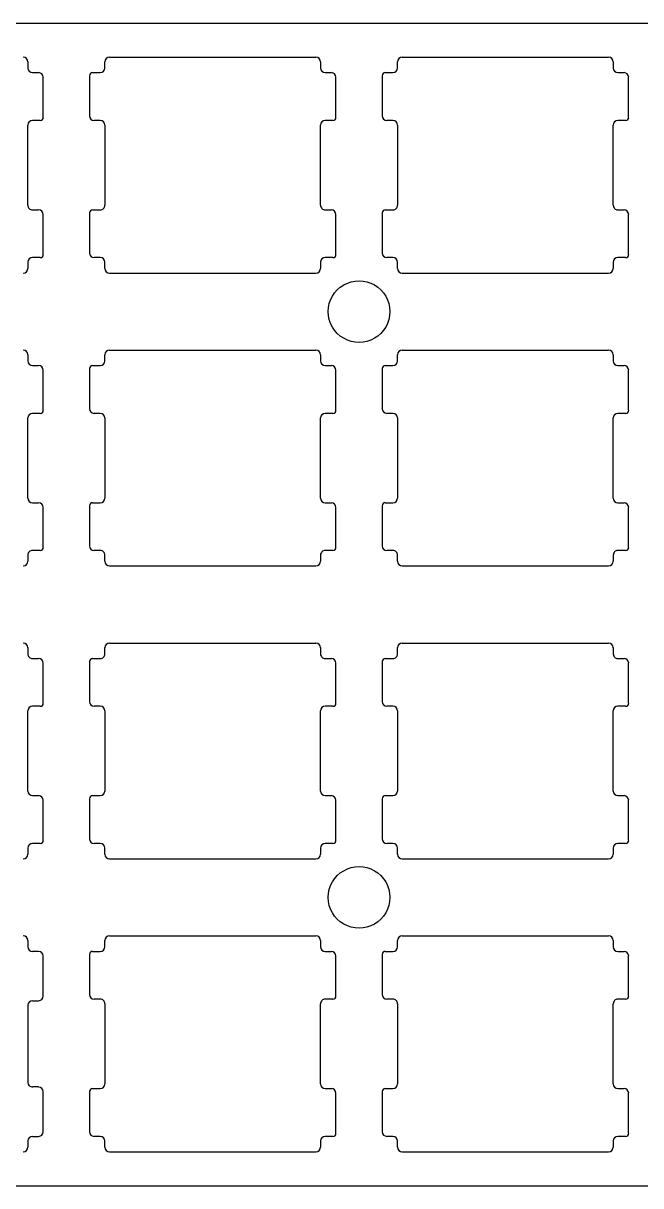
# Model space of a CAD drawing. Extents: x 0 to 227, y -75 to 1.
# Drawn here: x 149 to 189.1, y -74.8 to 0.7 of the extents above; entities that cross this region are included whole.
import ezdxf

# ---------------------------------------------------------------- set-up
doc = ezdxf.new("R2010")
doc.units = 0
doc.layers.get('0').update_dxf_attribs({"linetype": 'CONTINUOUS'})

msp = doc.modelspace()

# ---------------------------------------------------------------- linework, layer by layer
at = {"color": 7}
for points in [[(4.230445, 0.650342), (223.328094, 0.650342)], [(149.279545, -1.851555), (149.279545, -2.252875)], [(154.278261, -2.252875), (154.278261, -1.851555)], [(154.57798, -1.551836), (167.979007, -1.551836)], [(168.278727, -1.851555), (168.278727, -2.252875)], [(173.279982, -2.252875), (173.279982, -1.851555)], [(173.579702, -1.551836), (186.978189, -1.551836)], [(187.280449, -1.851555), (187.280449, -2.252875)], [(149.579265, -2.552595), (149.978045, -2.552595)], [(150.280304, -5.453272), (150.280304, -2.852314)], [(153.280042, -2.753254), (153.280042, -5.351672)], [(153.478161, -2.552595), (153.978541, -2.552595)], [(168.578447, -2.552595), (168.979766, -2.552595)], [(169.279486, -5.453272), (169.279486, -2.852314)], [(172.279223, -2.753254), (172.279223, -5.351672)], [(172.479883, -2.552595), (172.980263, -2.552595)], [(187.580169, -2.552595), (187.978948, -2.552595)], [(188.278668, -5.453272), (188.278668, -2.852314)], [(149.279545, -11.153026), (149.279545, -5.951111)], [(150.079645, -5.651392), (149.579265, -5.651392)], [(153.978541, -5.651392), (153.579761, -5.651392)], [(154.278261, -5.951111), (154.278261, -11.153026)], [(168.278727, -11.153026), (168.278727, -5.951111)], [(169.078826, -5.651392), (168.578447, -5.651392)], [(172.980263, -5.651392), (172.578943, -5.651392)], [(173.279982, -5.951111), (173.279982, -11.153026)], [(187.280449, -11.153026), (187.280449, -5.951111)], [(188.078008, -5.651392), (187.580169, -5.651392)], [(149.579265, -11.452746), (149.978045, -11.452746)], [(150.280304, -14.350883), (150.280304, -11.752466)], [(153.280042, -11.653406), (153.280042, -14.251823)], [(153.478161, -11.452746), (153.978541, -11.452746)], [(168.578447, -11.452746), (168.979766, -11.452746)], [(169.279486, -14.350883), (169.279486, -11.752466)], [(172.279223, -11.653406), (172.279223, -14.251823)], [(172.479883, -11.452746), (172.980263, -11.452746)], [(187.580169, -11.452746), (187.978948, -11.452746)], [(188.278668, -14.350883), (188.278668, -11.752466)], [(149.279545, -14.851263), (149.279545, -15.252582)], [(150.079645, -14.551543), (149.579265, -14.551543)], [(153.978541, -14.551543), (153.579761, -14.551543)], [(154.278261, -15.252582), (154.278261, -14.851263)], [(168.278727, -14.851263), (168.278727, -15.252582)], [(169.078826, -14.551543), (168.578447, -14.551543)], [(172.980263, -14.551543), (172.578943, -14.551543)], [(173.279982, -15.252582), (173.279982, -14.851263)], [(187.280449, -14.851263), (187.280449, -15.252582)], [(188.078008, -14.551543), (187.580169, -14.551543)], [(154.57798, -15.552302), (167.979007, -15.552302)], [(173.579702, -15.552302), (186.978189, -15.552302)], [(149.279545, -20.853277), (149.279545, -21.252057)], [(154.278261, -21.252057), (154.278261, -20.853277)], [(154.57798, -20.551017), (167.979007, -20.551017)], [(168.278727, -20.853277), (168.278727, -21.252057)], [(173.279982, -21.252057), (173.279982, -20.853277)], [(173.579702, -20.551017), (186.978189, -20.551017)], [(187.280449, -20.853277), (187.280449, -21.252057)], [(149.579265, -21.551776), (149.978045, -21.551776)], [(150.280304, -24.452454), (150.280304, -21.851496)], [(153.280042, -21.752436), (153.280042, -24.353394)], [(153.478161, -21.551776), (153.978541, -21.551776)], [(168.578447, -21.551776), (168.979766, -21.551776)], [(169.279486, -24.452454), (169.279486, -21.851496)], [(172.279223, -21.752436), (172.279223, -24.353394)], [(172.479883, -21.551776), (172.980263, -21.551776)], [(187.580169, -21.551776), (187.978948, -21.551776)], [(188.278668, -24.452454), (188.278668, -21.851496)], [(150.079645, -24.653113), (149.579265, -24.653113)], [(153.978541, -24.653113), (153.579761, -24.653113)], [(169.078826, -24.653113), (168.578447, -24.653113)], [(172.980263, -24.653113), (172.578943, -24.653113)], [(188.078008, -24.653113), (187.580169, -24.653113)], [(149.279545, -30.152208), (149.279545, -24.952833)], [(154.278261, -24.952833), (154.278261, -30.152208)], [(168.278727, -30.152208), (168.278727, -24.952833)], [(173.279982, -24.952833), (173.279982, -30.152208)], [(187.280449, -30.152208), (187.280449, -24.952833)], [(149.579265, -30.451928), (149.978045, -30.451928)], [(150.280304, -33.352605), (150.280304, -30.751647)], [(153.280042, -30.652588), (153.280042, -33.251005)], [(153.478161, -30.451928), (153.978541, -30.451928)], [(168.578447, -30.451928), (168.979766, -30.451928)], [(169.279486, -33.352605), (169.279486, -30.751647)], [(172.279223, -30.652588), (172.279223, -33.251005)], [(172.479883, -30.451928), (172.980263, -30.451928)], [(187.580169, -30.451928), (187.978948, -30.451928)], [(188.278668, -33.352605), (188.278668, -30.751647)], [(149.279545, -33.852985), (149.279545, -34.251764)], [(150.079645, -33.553265), (149.579265, -33.553265)], [(153.978541, -33.553265), (153.579761, -33.553265)], [(154.278261, -34.251764), (154.278261, -33.852985)], [(168.278727, -33.852985), (168.278727, -34.251764)], [(169.078826, -33.553265), (168.578447, -33.553265)], [(172.980263, -33.553265), (172.578943, -33.553265)], [(173.279982, -34.251764), (173.279982, -33.852985)], [(187.280449, -33.852985), (187.280449, -34.251764)], [(188.078008, -33.553265), (187.580169, -33.553265)], [(154.57798, -34.551484), (167.979007, -34.551484)], [(173.579702, -34.551484), (186.978189, -34.551484)], [(149.279545, -39.852459), (149.279545, -40.251238)], [(154.278261, -40.251238), (154.278261, -39.852459)], [(154.57798, -39.552739), (167.979007, -39.552739)], [(168.278727, -39.852459), (168.278727, -40.251238)], [(173.279982, -40.251238), (173.279982, -39.852459)], [(173.579702, -39.552739), (186.978189, -39.552739)], [(187.280449, -39.852459), (187.280449, -40.251238)], [(149.579265, -40.550958), (149.978045, -40.550958)], [(153.478161, -40.550958), (153.978541, -40.550958)], [(168.578447, -40.550958), (168.979766, -40.550958)], [(172.479883, -40.550958), (172.980263, -40.550958)], [(187.580169, -40.550958), (187.978948, -40.550958)], [(150.280304, -43.451635), (150.280304, -40.853218)], [(153.280042, -40.751618), (153.280042, -43.352575)], [(169.279486, -43.451635), (169.279486, -40.853218)], [(172.279223, -40.751618), (172.279223, -43.352575)], [(188.278668, -43.451635), (188.278668, -40.853218)], [(150.079645, -43.652295), (149.579265, -43.652295)], [(153.978541, -43.652295), (153.579761, -43.652295)], [(169.078826, -43.652295), (168.578447, -43.652295)], [(172.980263, -43.652295), (172.578943, -43.652295)], [(188.078008, -43.652295), (187.580169, -43.652295)], [(149.279545, -49.15139), (149.279545, -43.952015)], [(154.278261, -43.952015), (154.278261, -49.15139)], [(168.278727, -49.15139), (168.278727, -43.952015)], [(173.279982, -43.952015), (173.279982, -49.15139)], [(187.280449, -49.15139), (187.280449, -43.952015)], [(149.579265, -49.45111), (149.978045, -49.45111)], [(150.280304, -52.351787), (150.280304, -49.753369)], [(153.280042, -49.651769), (153.280042, -52.252727)], [(153.478161, -49.45111), (153.978541, -49.45111)], [(168.578447, -49.45111), (168.979766, -49.45111)], [(169.279486, -52.351787), (169.279486, -49.753369)], [(172.279223, -49.651769), (172.279223, -52.252727)], [(172.479883, -49.45111), (172.980263, -49.45111)], [(187.580169, -49.45111), (187.978948, -49.45111)], [(188.278668, -52.351787), (188.278668, -49.753369)], [(150.079645, -52.552447), (149.579265, -52.552447)], [(153.978541, -52.552447), (153.579761, -52.552447)], [(169.078826, -52.552447), (168.578447, -52.552447)], [(172.980263, -52.552447), (172.578943, -52.552447)], [(188.078008, -52.552447), (187.580169, -52.552447)], [(149.279545, -52.852166), (149.279545, -53.250946)], [(154.278261, -53.250946), (154.278261, -52.852166)], [(168.278727, -52.852166), (168.278727, -53.250946)], [(173.279982, -53.250946), (173.279982, -52.852166)], [(187.280449, -52.852166), (187.280449, -53.250946)], [(154.57798, -53.553206), (167.979007, -53.553206)], [(173.579702, -53.553206), (186.978189, -53.553206)], [(154.57798, -58.551921), (167.979007, -58.551921)], [(173.579702, -58.551921), (186.978189, -58.551921)], [(149.279545, -58.851641), (149.279545, -59.25296)], [(149.978045, -59.55268), (149.579265, -59.55268)], [(153.478161, -59.55268), (153.978541, -59.55268)], [(154.278261, -59.25296), (154.278261, -58.851641)], [(168.278727, -58.851641), (168.278727, -59.25296)], [(168.578447, -59.55268), (168.979766, -59.55268)], [(172.479883, -59.55268), (172.980263, -59.55268)], [(173.279982, -59.25296), (173.279982, -58.851641)], [(187.280449, -58.851641), (187.280449, -59.25296)], [(187.580169, -59.55268), (187.978948, -59.55268)], [(150.280304, -62.453357), (150.280304, -59.8524)], [(153.280042, -59.75334), (153.280042, -62.351757)], [(169.279486, -62.453357), (169.279486, -59.8524)], [(172.279223, -59.75334), (172.279223, -62.351757)], [(188.278668, -62.453357), (188.278668, -59.8524)], [(149.279545, -63.052796), (149.279545, -68.051512)], [(149.579265, -62.753077), (149.978045, -62.753077)], [(153.978541, -62.651477), (153.579761, -62.651477)], [(154.278261, -62.951197), (154.278261, -68.153112)], [(168.278727, -68.153112), (168.278727, -62.951197)], [(169.078826, -62.651477), (168.578447, -62.651477)], [(172.980263, -62.651477), (172.578943, -62.651477)], [(173.279982, -62.951197), (173.279982, -68.153112)], [(187.280449, -68.153112), (187.280449, -62.951197)], [(188.078008, -62.651477), (187.580169, -62.651477)], [(149.978045, -68.351231), (149.579265, -68.351231)], [(153.478161, -68.452831), (153.978541, -68.452831)], [(168.578447, -68.452831), (168.979766, -68.452831)], [(172.479883, -68.452831), (172.980263, -68.452831)], [(187.580169, -68.452831), (187.978948, -68.452831)], [(150.280304, -71.251909), (150.280304, -68.650951)], [(153.280042, -68.650951), (153.280042, -71.251909)], [(169.279486, -71.350969), (169.279486, -68.752551)], [(172.279223, -68.650951), (172.279223, -71.251909)], [(188.278668, -71.350969), (188.278668, -68.752551)], [(149.579265, -71.551628), (149.978045, -71.551628)], [(153.978541, -71.551628), (153.579761, -71.551628)], [(169.078826, -71.551628), (168.578447, -71.551628)], [(172.980263, -71.551628), (172.578943, -71.551628)], [(188.078008, -71.551628), (187.580169, -71.551628)], [(149.279545, -71.851348), (149.279545, -72.252668)], [(154.278261, -72.252668), (154.278261, -71.851348)], [(168.278727, -71.851348), (168.278727, -72.252668)], [(173.279982, -72.252668), (173.279982, -71.851348)], [(187.280449, -71.851348), (187.280449, -72.252668)], [(154.57798, -72.552387), (167.979007, -72.552387)], [(173.579702, -72.552387), (186.978189, -72.552387)], [(4.230445, -74.757105), (223.328094, -74.757105)]]:
    msp.add_lwpolyline(points, dxfattribs=at)
for points in [[(172.780365, -18.053435)], [(172.780365, -56.053328)]]:
    msp.add_lwpolyline(points, close=True, dxfattribs=at)
for points in [[(149.280561, -1.853333), (149.280547, -1.687668), (149.146253, -1.553374), (148.980588, -1.55336)], [(149.280561, -2.253383), (149.280575, -2.419048), (149.41487, -2.553343), (149.580535, -2.553357)], [(153.980573, -2.553357), (154.146238, -2.553343), (154.280533, -2.419048), (154.280547, -2.253383)], [(154.58052, -1.55336), (154.414855, -1.553374), (154.280561, -1.687668), (154.280547, -1.853333)], [(168.280505, -1.853333), (168.280491, -1.687668), (168.146197, -1.553374), (167.980531, -1.55336)], [(168.280505, -2.253383), (168.280519, -2.419048), (168.414814, -2.553343), (168.580479, -2.553357)], [(172.980517, -2.553357), (173.146182, -2.553343), (173.280476, -2.419048), (173.28049, -2.253383)], [(173.580464, -1.55336), (173.414799, -1.553374), (173.280504, -1.687668), (173.28049, -1.853333)], [(187.280449, -1.853333), (187.280435, -1.687668), (187.14614, -1.553374), (186.980475, -1.55336)], [(187.280449, -2.253383), (187.280463, -2.419048), (187.414758, -2.553343), (187.580423, -2.553357)], [(150.280558, -2.85333), (150.280544, -2.687665), (150.14625, -2.553371), (149.980585, -2.553357)], [(153.339038, -2.612025), (153.301549, -2.649562), (153.280509, -2.700456), (153.28055, -2.753508)], [(153.480447, -2.553357), (153.427395, -2.553384), (153.376528, -2.574488), (153.339038, -2.612025)], [(169.280502, -2.85333), (169.280488, -2.687665), (169.146194, -2.553371), (168.980528, -2.553357)], [(172.338982, -2.612025), (172.301493, -2.649562), (172.280453, -2.700456), (172.280493, -2.753508)], [(172.480391, -2.553357), (172.427339, -2.553384), (172.376472, -2.574488), (172.338982, -2.612025)], [(188.280446, -2.85333), (188.280432, -2.687665), (188.146137, -2.553371), (187.980472, -2.553357)], [(149.580535, -5.653424), (149.41487, -5.653438), (149.280575, -5.787732), (149.280561, -5.953397)], [(150.080407, -5.653424), (150.133459, -5.653464), (150.184353, -5.632424), (150.22189, -5.594935)], [(150.22189, -5.594935), (150.259427, -5.557445), (150.280531, -5.506578), (150.280558, -5.453526)], [(153.28055, -5.35345), (153.280564, -5.519115), (153.414858, -5.65341), (153.580523, -5.653424)], [(154.280547, -5.953397), (154.280533, -5.787732), (154.146238, -5.653438), (153.980573, -5.653424)], [(168.580479, -5.653424), (168.414814, -5.653438), (168.280519, -5.787732), (168.280505, -5.953397)], [(169.080604, -5.653424), (169.190982, -5.653367), (169.280446, -5.563903), (169.280502, -5.453526)], [(172.280493, -5.35345), (172.280507, -5.519115), (172.414802, -5.65341), (172.580467, -5.653424)], [(173.28049, -5.953397), (173.280476, -5.787732), (173.146182, -5.653438), (172.980517, -5.653424)], [(187.580423, -5.653424), (187.414758, -5.653438), (187.280463, -5.787732), (187.280449, -5.953397)], [(188.080548, -5.653424), (188.190925, -5.653367), (188.28039, -5.563903), (188.280446, -5.453526)], [(149.280561, -11.15328), (149.280501, -11.23288), (149.312077, -11.309241), (149.368339, -11.365551)], [(154.192769, -11.365551), (154.249031, -11.309241), (154.280607, -11.23288), (154.280547, -11.15328)], [(168.280505, -11.15328), (168.280444, -11.23288), (168.312021, -11.309241), (168.368283, -11.365551)], [(173.192712, -11.365551), (173.248974, -11.309241), (173.280551, -11.23288), (173.28049, -11.15328)], [(187.280449, -11.15328), (187.280388, -11.23288), (187.311965, -11.309241), (187.368227, -11.365551)], [(149.368339, -11.365551), (149.424601, -11.42186), (149.500935, -11.453501), (149.580535, -11.453508)], [(150.280558, -11.753482), (150.280544, -11.587817), (150.14625, -11.453522), (149.980585, -11.453508)], [(153.480447, -11.453508), (153.37007, -11.453564), (153.280606, -11.543029), (153.28055, -11.653406)], [(153.980573, -11.453508), (154.060173, -11.453501), (154.136507, -11.42186), (154.192769, -11.365551)], [(168.368283, -11.365551), (168.424545, -11.42186), (168.500879, -11.453501), (168.580479, -11.453508)], [(169.280502, -11.753482), (169.280488, -11.587817), (169.146194, -11.453522), (168.980528, -11.453508)], [(172.480391, -11.453508), (172.370014, -11.453564), (172.28055, -11.543029), (172.280493, -11.653406)], [(172.980517, -11.453508), (173.060117, -11.453501), (173.136451, -11.42186), (173.192712, -11.365551)], [(187.368227, -11.365551), (187.424489, -11.42186), (187.500823, -11.453501), (187.580423, -11.453508)], [(188.280446, -11.753482), (188.280432, -11.587817), (188.146137, -11.453522), (187.980472, -11.453508)], [(153.28055, -14.253347), (153.280564, -14.419012), (153.414858, -14.553307), (153.580523, -14.553321)], [(172.280493, -14.253347), (172.280507, -14.419012), (172.414802, -14.553307), (172.580467, -14.553321)], [(149.580535, -14.553321), (149.41487, -14.553335), (149.280575, -14.68763), (149.280561, -14.853295)], [(150.080407, -14.553321), (150.133459, -14.553361), (150.184353, -14.532322), (150.22189, -14.494832)], [(150.22189, -14.494832), (150.259427, -14.457343), (150.280531, -14.406475), (150.280558, -14.353423)], [(154.280547, -14.853295), (154.280533, -14.68763), (154.146238, -14.553335), (153.980573, -14.553321)], [(168.580479, -14.553321), (168.414814, -14.553335), (168.280519, -14.68763), (168.280505, -14.853295)], [(169.080604, -14.553321), (169.190982, -14.553265), (169.280446, -14.4638), (169.280502, -14.353423)], [(173.28049, -14.853295), (173.280476, -14.68763), (173.146182, -14.553335), (172.980517, -14.553321)], [(187.580423, -14.553321), (187.414758, -14.553335), (187.280463, -14.68763), (187.280449, -14.853295)], [(188.080548, -14.553321), (188.190925, -14.553265), (188.28039, -14.4638), (188.280446, -14.353423)], [(148.980588, -15.553318), (149.146253, -15.553304), (149.280547, -15.419009), (149.280561, -15.253344)], [(154.280547, -15.253344), (154.280561, -15.419009), (154.414855, -15.553304), (154.58052, -15.553318)], [(167.980531, -15.553318), (168.146197, -15.553304), (168.280491, -15.419009), (168.280505, -15.253344)], [(173.28049, -15.253344), (173.280504, -15.419009), (173.414799, -15.553304), (173.580464, -15.553318)], [(186.980475, -15.553318), (187.14614, -15.553304), (187.280435, -15.419009), (187.280449, -15.253344)], [(168.780367, -18.053435), (168.780367, -17.338904), (169.161564, -16.678651), (169.780366, -16.321385)], [(169.780366, -16.321385), (170.399168, -15.96412), (171.161563, -15.96412), (171.780365, -16.321385)], [(171.780365, -16.321385), (172.399167, -16.678651), (172.780365, -17.338904), (172.780365, -18.053435)], [(169.780366, -19.785485), (169.161564, -19.42822), (168.780367, -18.767966), (168.780367, -18.053435)], [(172.780365, -18.053435), (172.780365, -18.767966), (172.399167, -19.42822), (171.780365, -19.785485)], [(171.780365, -19.785485), (171.161563, -20.142751), (170.399168, -20.142751), (169.780366, -19.785485)], [(149.280561, -20.853277), (149.280547, -20.687612), (149.146253, -20.553317), (148.980588, -20.553303)], [(154.58052, -20.553303), (154.414855, -20.553317), (154.280561, -20.687612), (154.280547, -20.853277)], [(168.280505, -20.853277), (168.280491, -20.687612), (168.146197, -20.553317), (167.980531, -20.553303)], [(173.580464, -20.553303), (173.414799, -20.553317), (173.280504, -20.687612), (173.28049, -20.853277)], [(187.280449, -20.853277), (187.280435, -20.687612), (187.14614, -20.553317), (186.980475, -20.553303)], [(149.280561, -21.253327), (149.280575, -21.418992), (149.41487, -21.553286), (149.580535, -21.5533)], [(150.280558, -21.853274), (150.280544, -21.687609), (150.14625, -21.553314), (149.980585, -21.5533)], [(153.339038, -21.611969), (153.301549, -21.649506), (153.280509, -21.7004), (153.28055, -21.753452)], [(153.480447, -21.5533), (153.427395, -21.553327), (153.376528, -21.574432), (153.339038, -21.611969)], [(153.980573, -21.5533), (154.146238, -21.553286), (154.280533, -21.418992), (154.280547, -21.253327)], [(168.280505, -21.253327), (168.280519, -21.418992), (168.414814, -21.553286), (168.580479, -21.5533)], [(169.280502, -21.853274), (169.280488, -21.687609), (169.146194, -21.553314), (168.980528, -21.5533)], [(172.338982, -21.611969), (172.301493, -21.649506), (172.280453, -21.7004), (172.280493, -21.753452)], [(172.480391, -21.5533), (172.427339, -21.553327), (172.376472, -21.574432), (172.338982, -21.611969)], [(172.980517, -21.5533), (173.146182, -21.553286), (173.280476, -21.418992), (173.28049, -21.253327)], [(187.280449, -21.253327), (187.280463, -21.418992), (187.414758, -21.553286), (187.580423, -21.5533)], [(188.280446, -21.853274), (188.280432, -21.687609), (188.146137, -21.553314), (187.980472, -21.5533)], [(149.580535, -24.653367), (149.41487, -24.653381), (149.280575, -24.787676), (149.280561, -24.953341)], [(150.080407, -24.653367), (150.133459, -24.653408), (150.184353, -24.632368), (150.22189, -24.594879)], [(150.22189, -24.594879), (150.259427, -24.557389), (150.280531, -24.506521), (150.280558, -24.45347)], [(153.28055, -24.353394), (153.280564, -24.519059), (153.414858, -24.653353), (153.580523, -24.653367)], [(154.280547, -24.953341), (154.280533, -24.787676), (154.146238, -24.653381), (153.980573, -24.653367)], [(168.580479, -24.653367), (168.414814, -24.653381), (168.280519, -24.787676), (168.280505, -24.953341)], [(169.080604, -24.653367), (169.190982, -24.653311), (169.280446, -24.563847), (169.280502, -24.45347)], [(172.280493, -24.353394), (172.280507, -24.519059), (172.414802, -24.653353), (172.580467, -24.653367)], [(173.28049, -24.953341), (173.280476, -24.787676), (173.146182, -24.653381), (172.980517, -24.653367)], [(187.580423, -24.653367), (187.414758, -24.653381), (187.280463, -24.787676), (187.280449, -24.953341)], [(188.080548, -24.653367), (188.190925, -24.653311), (188.28039, -24.563847), (188.280446, -24.45347)], [(149.280561, -30.153478), (149.280575, -30.319143), (149.41487, -30.453438), (149.580535, -30.453452)], [(153.980573, -30.453452), (154.146238, -30.453438), (154.280533, -30.319143), (154.280547, -30.153478)], [(168.280505, -30.153478), (168.280519, -30.319143), (168.414814, -30.453438), (168.580479, -30.453452)], [(172.980517, -30.453452), (173.146182, -30.453438), (173.280476, -30.319143), (173.28049, -30.153478)], [(187.280449, -30.153478), (187.280463, -30.319143), (187.414758, -30.453438), (187.580423, -30.453452)], [(150.280558, -30.753425), (150.280544, -30.58776), (150.14625, -30.453466), (149.980585, -30.453452)], [(153.480447, -30.453452), (153.37007, -30.453508), (153.280606, -30.542972), (153.28055, -30.65335)], [(169.280502, -30.753425), (169.280488, -30.58776), (169.146194, -30.453466), (168.980528, -30.453452)], [(172.480391, -30.453452), (172.370014, -30.453508), (172.28055, -30.542972), (172.280493, -30.65335)], [(188.280446, -30.753425), (188.280432, -30.58776), (188.146137, -30.453466), (187.980472, -30.453452)], [(149.368339, -33.641222), (149.312077, -33.697532), (149.280501, -33.773893), (149.280561, -33.853493)], [(149.580535, -33.553265), (149.500935, -33.553272), (149.424601, -33.584913), (149.368339, -33.641222)], [(150.080407, -33.553265), (150.133459, -33.553305), (150.184353, -33.532266), (150.22189, -33.494776)], [(150.22189, -33.494776), (150.259427, -33.457286), (150.280531, -33.406419), (150.280558, -33.353367)], [(153.28055, -33.253291), (153.280564, -33.418956), (153.414858, -33.553251), (153.580523, -33.553265)], [(154.192769, -33.641222), (154.136507, -33.584913), (154.060173, -33.553272), (153.980573, -33.553265)], [(154.280547, -33.853493), (154.280607, -33.773893), (154.249031, -33.697532), (154.192769, -33.641222)], [(168.368283, -33.641222), (168.312021, -33.697532), (168.280444, -33.773893), (168.280505, -33.853493)], [(168.580479, -33.553265), (168.500879, -33.553272), (168.424545, -33.584913), (168.368283, -33.641222)], [(169.080604, -33.553265), (169.190982, -33.553208), (169.280446, -33.463744), (169.280502, -33.353367)], [(172.280493, -33.253291), (172.280507, -33.418956), (172.414802, -33.553251), (172.580467, -33.553265)], [(173.192712, -33.641222), (173.136451, -33.584913), (173.060117, -33.553272), (172.980517, -33.553265)], [(173.28049, -33.853493), (173.280551, -33.773893), (173.248974, -33.697532), (173.192712, -33.641222)], [(187.368227, -33.641222), (187.311965, -33.697532), (187.280388, -33.773893), (187.280449, -33.853493)], [(187.580423, -33.553265), (187.500823, -33.553272), (187.424489, -33.584913), (187.368227, -33.641222)], [(188.080548, -33.553265), (188.190925, -33.553208), (188.28039, -33.463744), (188.280446, -33.353367)], [(148.980588, -34.553262), (149.146253, -34.553248), (149.280547, -34.418953), (149.280561, -34.253288)], [(154.280547, -34.253288), (154.280561, -34.418953), (154.414855, -34.553248), (154.58052, -34.553262)], [(167.980531, -34.553262), (168.146197, -34.553248), (168.280491, -34.418953), (168.280505, -34.253288)], [(173.28049, -34.253288), (173.280504, -34.418953), (173.414799, -34.553248), (173.580464, -34.553262)], [(186.980475, -34.553262), (187.14614, -34.553248), (187.280435, -34.418953), (187.280449, -34.253288)], [(149.280561, -39.853475), (149.280547, -39.68781), (149.146253, -39.553515), (148.980588, -39.553501)], [(154.58052, -39.553501), (154.414855, -39.553515), (154.280561, -39.68781), (154.280547, -39.853475)], [(168.280505, -39.853475), (168.280491, -39.68781), (168.146197, -39.553515), (167.980531, -39.553501)], [(173.580464, -39.553501), (173.414799, -39.553515), (173.280504, -39.68781), (173.28049, -39.853475)], [(187.280449, -39.853475), (187.280435, -39.68781), (187.14614, -39.553515), (186.980475, -39.553501)], [(149.280561, -40.25327), (149.280501, -40.33287), (149.312077, -40.409231), (149.368339, -40.465541)], [(149.368339, -40.465541), (149.424601, -40.52185), (149.500935, -40.553491), (149.580535, -40.553498)], [(150.280558, -40.853472), (150.280544, -40.687807), (150.14625, -40.553512), (149.980585, -40.553498)], [(153.480447, -40.553498), (153.37007, -40.553554), (153.280606, -40.643019), (153.28055, -40.753396)], [(153.980573, -40.553498), (154.060173, -40.553491), (154.136507, -40.52185), (154.192769, -40.465541)], [(154.192769, -40.465541), (154.249031, -40.409231), (154.280607, -40.33287), (154.280547, -40.25327)], [(168.280505, -40.25327), (168.280444, -40.33287), (168.312021, -40.409231), (168.368283, -40.465541)], [(168.368283, -40.465541), (168.424545, -40.52185), (168.500879, -40.553491), (168.580479, -40.553498)], [(169.280502, -40.853472), (169.280488, -40.687807), (169.146194, -40.553512), (168.980528, -40.553498)], [(172.480391, -40.553498), (172.370014, -40.553554), (172.28055, -40.643019), (172.280493, -40.753396)], [(172.980517, -40.553498), (173.060117, -40.553491), (173.136451, -40.52185), (173.192712, -40.465541)], [(173.192712, -40.465541), (173.248974, -40.409231), (173.280551, -40.33287), (173.28049, -40.25327)], [(187.280449, -40.25327), (187.280388, -40.33287), (187.311965, -40.409231), (187.368227, -40.465541)], [(187.368227, -40.465541), (187.424489, -40.52185), (187.500823, -40.553491), (187.580423, -40.553498)], [(188.280446, -40.853472), (188.280432, -40.687807), (188.146137, -40.553512), (187.980472, -40.553498)], [(149.580535, -43.653311), (149.41487, -43.653325), (149.280575, -43.78762), (149.280561, -43.953285)], [(150.080407, -43.653311), (150.133459, -43.653351), (150.184353, -43.632312), (150.22189, -43.594822)], [(150.22189, -43.594822), (150.259427, -43.557333), (150.280531, -43.506465), (150.280558, -43.453413)], [(153.28055, -43.353337), (153.280564, -43.519002), (153.414858, -43.653297), (153.580523, -43.653311)], [(154.280547, -43.953285), (154.280533, -43.78762), (154.146238, -43.653325), (153.980573, -43.653311)], [(168.580479, -43.653311), (168.414814, -43.653325), (168.280519, -43.78762), (168.280505, -43.953285)], [(169.080604, -43.653311), (169.190982, -43.653255), (169.280446, -43.56379), (169.280502, -43.453413)], [(172.280493, -43.353337), (172.280507, -43.519002), (172.414802, -43.653297), (172.580467, -43.653311)], [(173.28049, -43.953285), (173.280476, -43.78762), (173.146182, -43.653325), (172.980517, -43.653311)], [(187.580423, -43.653311), (187.414758, -43.653325), (187.280463, -43.78762), (187.280449, -43.953285)], [(188.080548, -43.653311), (188.190925, -43.653255), (188.28039, -43.56379), (188.280446, -43.453413)], [(149.280561, -49.153422), (149.280575, -49.319087), (149.41487, -49.453382), (149.580535, -49.453396)], [(150.280558, -49.753369), (150.280544, -49.587704), (150.14625, -49.45341), (149.980585, -49.453396)], [(153.480447, -49.453396), (153.37007, -49.453452), (153.280606, -49.542916), (153.28055, -49.653293)], [(153.980573, -49.453396), (154.146238, -49.453382), (154.280533, -49.319087), (154.280547, -49.153422)], [(168.280505, -49.153422), (168.280519, -49.319087), (168.414814, -49.453382), (168.580479, -49.453396)], [(169.280502, -49.753369), (169.280488, -49.587704), (169.146194, -49.45341), (168.980528, -49.453396)], [(172.480391, -49.453396), (172.370014, -49.453452), (172.28055, -49.542916), (172.280493, -49.653293)], [(172.980517, -49.453396), (173.146182, -49.453382), (173.280476, -49.319087), (173.28049, -49.153422)], [(187.280449, -49.153422), (187.280463, -49.319087), (187.414758, -49.453382), (187.580423, -49.453396)], [(188.280446, -49.753369), (188.280432, -49.587704), (188.146137, -49.45341), (187.980472, -49.453396)], [(149.580535, -52.553463), (149.41487, -52.553477), (149.280575, -52.687771), (149.280561, -52.853436)], [(150.080407, -52.553463), (150.133503, -52.553503), (150.184435, -52.532428), (150.22198, -52.494884)], [(150.22198, -52.494884), (150.259524, -52.45734), (150.280599, -52.406407), (150.280558, -52.353311)], [(153.28055, -52.253489), (153.280564, -52.419154), (153.414858, -52.553449), (153.580523, -52.553463)], [(154.280547, -52.853436), (154.280533, -52.687771), (154.146238, -52.553477), (153.980573, -52.553463)], [(168.580479, -52.553463), (168.414814, -52.553477), (168.280519, -52.687771), (168.280505, -52.853436)], [(169.080604, -52.553463), (169.133656, -52.553435), (169.184524, -52.532331), (169.222013, -52.494794)], [(169.222013, -52.494794), (169.259503, -52.457257), (169.280542, -52.406363), (169.280502, -52.353311)], [(172.280493, -52.253489), (172.280507, -52.419154), (172.414802, -52.553449), (172.580467, -52.553463)], [(173.28049, -52.853436), (173.280476, -52.687771), (173.146182, -52.553477), (172.980517, -52.553463)], [(187.580423, -52.553463), (187.414758, -52.553477), (187.280463, -52.687771), (187.280449, -52.853436)], [(188.080548, -52.553463), (188.1336, -52.553435), (188.184468, -52.532331), (188.221957, -52.494794)], [(188.221957, -52.494794), (188.259447, -52.457257), (188.280486, -52.406363), (188.280446, -52.353311)], [(148.980588, -53.55346), (149.146253, -53.553446), (149.280547, -53.419151), (149.280561, -53.253486)], [(154.280547, -53.253486), (154.280561, -53.419151), (154.414855, -53.553446), (154.58052, -53.55346)], [(167.980531, -53.55346), (168.146197, -53.553446), (168.280491, -53.419151), (168.280505, -53.253486)], [(173.28049, -53.253486), (173.280504, -53.419151), (173.414799, -53.553446), (173.580464, -53.55346)], [(186.980475, -53.55346), (187.14614, -53.553446), (187.280435, -53.419151), (187.280449, -53.253486)], [(169.780366, -54.321278), (170.399168, -53.964012), (171.161563, -53.964012), (171.780365, -54.321278)], [(168.780367, -56.053328), (168.780367, -55.338797), (169.161564, -54.678543), (169.780366, -54.321278)], [(171.780365, -54.321278), (172.399167, -54.678543), (172.780365, -55.338797), (172.780365, -56.053328)], [(169.780366, -57.785378), (169.161564, -57.428112), (168.780367, -56.767859), (168.780367, -56.053328)], [(172.780365, -56.053328), (172.780365, -56.767859), (172.399167, -57.428112), (171.780365, -57.785378)], [(171.780365, -57.785378), (171.161563, -58.142643), (170.399168, -58.142643), (169.780366, -57.785378)], [(149.280561, -58.853419), (149.280547, -58.687753), (149.146253, -58.553459), (148.980588, -58.553445)], [(154.58052, -58.553445), (154.414855, -58.553459), (154.280561, -58.687753), (154.280547, -58.853419)], [(168.280505, -58.853419), (168.280491, -58.687753), (168.146197, -58.553459), (167.980531, -58.553445)], [(173.580464, -58.553445), (173.414799, -58.553459), (173.280504, -58.687753), (173.28049, -58.853419)], [(187.280449, -58.853419), (187.280435, -58.687753), (187.14614, -58.553459), (186.980475, -58.553445)], [(149.280561, -59.253468), (149.280575, -59.419133), (149.41487, -59.553428), (149.580535, -59.553442)], [(150.280558, -59.853416), (150.280544, -59.68775), (150.14625, -59.553456), (149.980585, -59.553442)], [(153.480447, -59.553442), (153.37007, -59.553498), (153.280606, -59.642962), (153.28055, -59.75334)], [(153.980573, -59.553442), (154.146238, -59.553428), (154.280533, -59.419133), (154.280547, -59.253468)], [(168.280505, -59.253468), (168.280519, -59.419133), (168.414814, -59.553428), (168.580479, -59.553442)], [(169.280502, -59.853416), (169.280488, -59.68775), (169.146194, -59.553456), (168.980528, -59.553442)], [(172.480391, -59.553442), (172.370014, -59.553498), (172.28055, -59.642962), (172.280493, -59.75334)], [(172.980517, -59.553442), (173.146182, -59.553428), (173.280476, -59.419133), (173.28049, -59.253468)], [(187.280449, -59.253468), (187.280463, -59.419133), (187.414758, -59.553428), (187.580423, -59.553442)], [(188.280446, -59.853416), (188.280432, -59.68775), (188.146137, -59.553456), (187.980472, -59.553442)], [(149.980585, -62.753331), (150.14625, -62.753317), (150.280544, -62.619022), (150.280558, -62.453357)], [(153.28055, -62.353281), (153.280564, -62.518946), (153.414858, -62.653241), (153.580523, -62.653255)], [(169.080604, -62.653255), (169.190982, -62.653199), (169.280446, -62.563734), (169.280502, -62.453357)], [(172.280493, -62.353281), (172.280507, -62.518946), (172.414802, -62.653241), (172.580467, -62.653255)], [(188.080548, -62.653255), (188.190925, -62.653199), (188.28039, -62.563734), (188.280446, -62.453357)], [(149.580535, -62.753331), (149.41487, -62.753345), (149.280575, -62.887639), (149.280561, -63.053304)], [(154.192769, -62.741212), (154.136507, -62.684903), (154.060173, -62.653262), (153.980573, -62.653255)], [(154.280547, -62.953483), (154.280607, -62.873883), (154.249031, -62.797522), (154.192769, -62.741212)], [(168.368283, -62.741212), (168.312021, -62.797522), (168.280444, -62.873883), (168.280505, -62.953483)], [(168.580479, -62.653255), (168.500879, -62.653262), (168.424545, -62.684903), (168.368283, -62.741212)], [(173.192712, -62.741212), (173.136451, -62.684903), (173.060117, -62.653262), (172.980517, -62.653255)], [(173.28049, -62.953483), (173.280551, -62.873883), (173.248974, -62.797522), (173.192712, -62.741212)], [(187.368227, -62.741212), (187.311965, -62.797522), (187.280388, -62.873883), (187.280449, -62.953483)], [(187.580423, -62.653255), (187.500823, -62.653262), (187.424489, -62.684903), (187.368227, -62.741212)], [(149.280561, -68.05329), (149.280575, -68.218955), (149.41487, -68.353249), (149.580535, -68.353263)], [(150.280558, -68.653237), (150.280544, -68.487572), (150.14625, -68.353277), (149.980585, -68.353263)], [(153.480447, -68.453339), (153.37007, -68.453396), (153.280606, -68.54286), (153.28055, -68.653237)], [(153.980573, -68.453339), (154.146238, -68.453325), (154.280533, -68.319031), (154.280547, -68.153366)], [(168.280505, -68.153366), (168.280519, -68.319031), (168.414814, -68.453325), (168.580479, -68.453339)], [(169.280502, -68.753313), (169.280488, -68.587648), (169.146194, -68.453353), (168.980528, -68.453339)], [(172.480391, -68.453339), (172.370014, -68.453396), (172.28055, -68.54286), (172.280493, -68.653237)], [(172.980517, -68.453339), (173.146182, -68.453325), (173.280476, -68.319031), (173.28049, -68.153366)], [(187.280449, -68.153366), (187.280463, -68.319031), (187.414758, -68.453325), (187.580423, -68.453339)], [(188.280446, -68.753313), (188.280432, -68.587648), (188.146137, -68.453353), (187.980472, -68.453339)], [(149.580535, -71.553406), (149.41487, -71.55342), (149.280575, -71.687715), (149.280561, -71.85338)], [(149.980585, -71.553406), (150.14625, -71.553392), (150.280544, -71.419098), (150.280558, -71.253433)], [(153.28055, -71.253433), (153.280564, -71.419098), (153.414858, -71.553392), (153.580523, -71.553406)], [(154.280547, -71.85338), (154.280533, -71.687715), (154.146238, -71.55342), (153.980573, -71.553406)], [(168.580479, -71.553406), (168.414814, -71.55342), (168.280519, -71.687715), (168.280505, -71.85338)], [(169.080604, -71.553406), (169.133656, -71.553379), (169.184524, -71.532275), (169.222013, -71.494738)], [(169.222013, -71.494738), (169.259503, -71.457201), (169.280542, -71.406306), (169.280502, -71.353255)], [(172.280493, -71.253433), (172.280507, -71.419098), (172.414802, -71.553392), (172.580467, -71.553406)], [(173.28049, -71.85338), (173.280476, -71.687715), (173.146182, -71.55342), (172.980517, -71.553406)], [(187.580423, -71.553406), (187.414758, -71.55342), (187.280463, -71.687715), (187.280449, -71.85338)], [(188.080548, -71.553406), (188.1336, -71.553379), (188.184468, -71.532275), (188.221957, -71.494738)], [(188.221957, -71.494738), (188.259447, -71.457201), (188.280486, -71.406306), (188.280446, -71.353255)], [(148.980588, -72.553403), (149.146253, -72.553389), (149.280547, -72.419095), (149.280561, -72.25343)], [(154.280547, -72.25343), (154.280561, -72.419095), (154.414855, -72.553389), (154.58052, -72.553403)], [(167.980531, -72.553403), (168.146197, -72.553389), (168.280491, -72.419095), (168.280505, -72.25343)], [(173.28049, -72.25343), (173.280504, -72.419095), (173.414799, -72.553389), (173.580464, -72.553403)], [(186.980475, -72.553403), (187.14614, -72.553389), (187.280435, -72.419095), (187.280449, -72.25343)]]:
    msp.add_open_spline(points, degree=3, dxfattribs=at)

doc.saveas('drawing.dxf')
